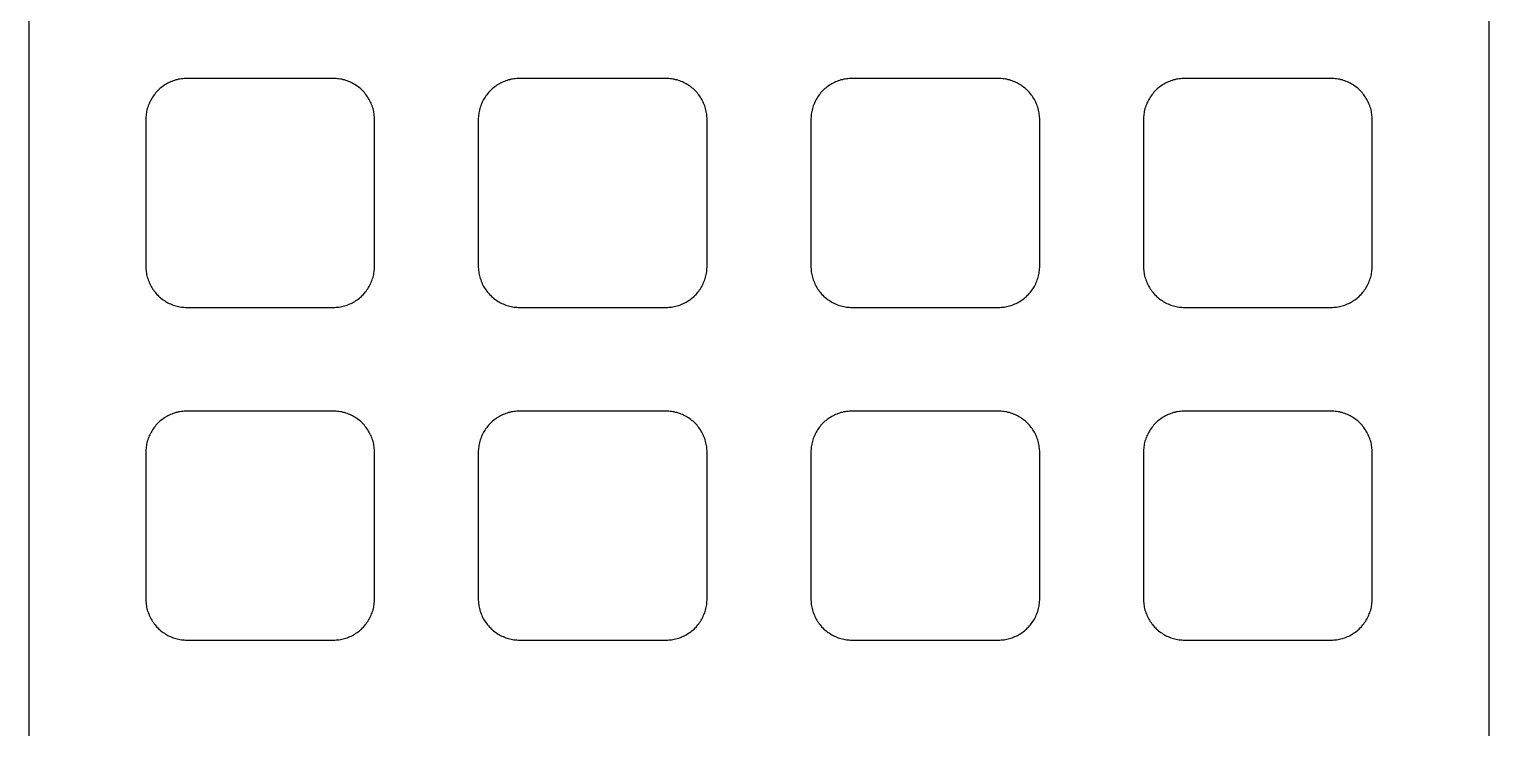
# Model space of a CAD drawing. Header units: millimetres. Extents: x -5 to 320, y -158 to 221.
# Drawn here: x -4.9 to 104.9, y 47.3 to 99.8 of the extents above; entities that cross this region are included whole.
import ezdxf

# ---------------------------------------------------------------- set-up
doc = ezdxf.new("R2010")
doc.units = ezdxf.units.MM
doc.header["$MEASUREMENT"] = 0
doc.layers.add('plot', color=12, linetype='Continuous', true_color=0xb80000)

msp = doc.modelspace()

# ---------------------------------------------------------------- linework, layer by layer
at = {"layer": 'plot'}
for points in [[(-4.86, -2), (-4.86, 168.5)], [(104.86, 168.5), (104.86, -2)], [(7, 96.1), (6.89, 96.1), (6.79, 96.09), (6.68, 96.08), (6.58, 96.07), (6.47, 96.05), (6.37, 96.04), (6.27, 96.01), (6.16, 95.99), (6.06, 95.95), (5.96, 95.92), (5.86, 95.88), (5.76, 95.84), (5.67, 95.8), (5.57, 95.75), (5.48, 95.7), (5.39, 95.65), (5.3, 95.59), (5.21, 95.53), (5.13, 95.47), (5.04, 95.4), (4.96, 95.34), (4.88, 95.27), (4.81, 95.19), (4.73, 95.12), (4.66, 95.04), (4.6, 94.96), (4.53, 94.87), (4.47, 94.79), (4.41, 94.7), (4.35, 94.61), (4.3, 94.52), (4.25, 94.43), (4.2, 94.33), (4.16, 94.24), (4.12, 94.14), (4.08, 94.04), (4.05, 93.94), (4.01, 93.84), (3.99, 93.73), (3.96, 93.63), (3.95, 93.53), (3.93, 93.42), (3.92, 93.32), (3.91, 93.21), (3.9, 93.11), (3.9, 93)], [(18, 96.1), (7, 96.1)], [(21.1, 93), (21.1, 93.11), (21.09, 93.21), (21.08, 93.32), (21.07, 93.42), (21.05, 93.53), (21.04, 93.63), (21.01, 93.73), (20.99, 93.84), (20.95, 93.94), (20.92, 94.04), (20.88, 94.14), (20.84, 94.24), (20.8, 94.33), (20.75, 94.43), (20.7, 94.52), (20.65, 94.61), (20.59, 94.7), (20.53, 94.79), (20.47, 94.87), (20.4, 94.96), (20.34, 95.04), (20.27, 95.12), (20.19, 95.19), (20.12, 95.27), (20.04, 95.34), (19.96, 95.4), (19.87, 95.47), (19.79, 95.53), (19.7, 95.59), (19.61, 95.65), (19.52, 95.7), (19.43, 95.75), (19.33, 95.8), (19.24, 95.84), (19.14, 95.88), (19.04, 95.92), (18.94, 95.95), (18.84, 95.99), (18.73, 96.01), (18.63, 96.04), (18.53, 96.05), (18.42, 96.07), (18.32, 96.08), (18.21, 96.09), (18.11, 96.1), (18, 96.1)], [(32, 96.1), (31.89, 96.1), (31.79, 96.09), (31.68, 96.08), (31.58, 96.07), (31.47, 96.05), (31.37, 96.04), (31.27, 96.01), (31.16, 95.99), (31.06, 95.95), (30.96, 95.92), (30.86, 95.88), (30.76, 95.84), (30.67, 95.8), (30.57, 95.75), (30.48, 95.7), (30.39, 95.65), (30.3, 95.59), (30.21, 95.53), (30.13, 95.47), (30.04, 95.4), (29.96, 95.34), (29.88, 95.27), (29.81, 95.19), (29.73, 95.12), (29.66, 95.04), (29.6, 94.96), (29.53, 94.87), (29.47, 94.79), (29.41, 94.7), (29.35, 94.61), (29.3, 94.52), (29.25, 94.43), (29.2, 94.33), (29.16, 94.24), (29.12, 94.14), (29.08, 94.04), (29.05, 93.94), (29.01, 93.84), (28.99, 93.73), (28.96, 93.63), (28.95, 93.53), (28.93, 93.42), (28.92, 93.32), (28.91, 93.21), (28.9, 93.11), (28.9, 93)], [(43, 96.1), (32, 96.1)], [(46.1, 93), (46.1, 93.11), (46.09, 93.21), (46.08, 93.32), (46.07, 93.42), (46.05, 93.53), (46.04, 93.63), (46.01, 93.73), (45.99, 93.84), (45.95, 93.94), (45.92, 94.04), (45.88, 94.14), (45.84, 94.24), (45.8, 94.33), (45.75, 94.43), (45.7, 94.52), (45.65, 94.61), (45.59, 94.7), (45.53, 94.79), (45.47, 94.87), (45.4, 94.96), (45.34, 95.04), (45.27, 95.12), (45.19, 95.19), (45.12, 95.27), (45.04, 95.34), (44.96, 95.4), (44.87, 95.47), (44.79, 95.53), (44.7, 95.59), (44.61, 95.65), (44.52, 95.7), (44.43, 95.75), (44.33, 95.8), (44.24, 95.84), (44.14, 95.88), (44.04, 95.92), (43.94, 95.95), (43.84, 95.99), (43.73, 96.01), (43.63, 96.04), (43.53, 96.05), (43.42, 96.07), (43.32, 96.08), (43.21, 96.09), (43.11, 96.1), (43, 96.1)], [(57, 96.1), (56.89, 96.1), (56.79, 96.09), (56.68, 96.08), (56.58, 96.07), (56.47, 96.05), (56.37, 96.04), (56.27, 96.01), (56.16, 95.99), (56.06, 95.95), (55.96, 95.92), (55.86, 95.88), (55.76, 95.84), (55.67, 95.8), (55.57, 95.75), (55.48, 95.7), (55.39, 95.65), (55.3, 95.59), (55.21, 95.53), (55.13, 95.47), (55.04, 95.4), (54.96, 95.34), (54.88, 95.27), (54.81, 95.19), (54.73, 95.12), (54.66, 95.04), (54.6, 94.96), (54.53, 94.87), (54.47, 94.79), (54.41, 94.7), (54.35, 94.61), (54.3, 94.52), (54.25, 94.43), (54.2, 94.33), (54.16, 94.24), (54.12, 94.14), (54.08, 94.04), (54.05, 93.94), (54.01, 93.84), (53.99, 93.73), (53.96, 93.63), (53.95, 93.53), (53.93, 93.42), (53.92, 93.32), (53.91, 93.21), (53.9, 93.11), (53.9, 93)], [(68, 96.1), (57, 96.1)], [(71.1, 93), (71.1, 93.11), (71.09, 93.21), (71.08, 93.32), (71.07, 93.42), (71.05, 93.53), (71.04, 93.63), (71.01, 93.73), (70.99, 93.84), (70.95, 93.94), (70.92, 94.04), (70.88, 94.14), (70.84, 94.24), (70.8, 94.33), (70.75, 94.43), (70.7, 94.52), (70.65, 94.61), (70.59, 94.7), (70.53, 94.79), (70.47, 94.87), (70.4, 94.96), (70.34, 95.04), (70.27, 95.12), (70.19, 95.19), (70.12, 95.27), (70.04, 95.34), (69.96, 95.4), (69.87, 95.47), (69.79, 95.53), (69.7, 95.59), (69.61, 95.65), (69.52, 95.7), (69.43, 95.75), (69.33, 95.8), (69.24, 95.84), (69.14, 95.88), (69.04, 95.92), (68.94, 95.95), (68.84, 95.99), (68.73, 96.01), (68.63, 96.04), (68.53, 96.05), (68.42, 96.07), (68.32, 96.08), (68.21, 96.09), (68.11, 96.1), (68, 96.1)], [(82, 96.1), (81.89, 96.1), (81.79, 96.09), (81.68, 96.08), (81.58, 96.07), (81.47, 96.05), (81.37, 96.04), (81.27, 96.01), (81.16, 95.99), (81.06, 95.95), (80.96, 95.92), (80.86, 95.88), (80.76, 95.84), (80.67, 95.8), (80.57, 95.75), (80.48, 95.7), (80.39, 95.65), (80.3, 95.59), (80.21, 95.53), (80.13, 95.47), (80.04, 95.4), (79.96, 95.34), (79.88, 95.27), (79.81, 95.19), (79.73, 95.12), (79.66, 95.04), (79.6, 94.96), (79.53, 94.87), (79.47, 94.79), (79.41, 94.7), (79.35, 94.61), (79.3, 94.52), (79.25, 94.43), (79.2, 94.33), (79.16, 94.24), (79.12, 94.14), (79.08, 94.04), (79.05, 93.94), (79.01, 93.84), (78.99, 93.73), (78.96, 93.63), (78.95, 93.53), (78.93, 93.42), (78.92, 93.32), (78.91, 93.21), (78.9, 93.11), (78.9, 93)], [(93, 96.1), (82, 96.1)], [(96.1, 93), (96.1, 93.11), (96.09, 93.21), (96.08, 93.32), (96.07, 93.42), (96.05, 93.53), (96.04, 93.63), (96.01, 93.73), (95.99, 93.84), (95.95, 93.94), (95.92, 94.04), (95.88, 94.14), (95.84, 94.24), (95.8, 94.33), (95.75, 94.43), (95.7, 94.52), (95.65, 94.61), (95.59, 94.7), (95.53, 94.79), (95.47, 94.87), (95.4, 94.96), (95.34, 95.04), (95.27, 95.12), (95.19, 95.19), (95.12, 95.27), (95.04, 95.34), (94.96, 95.4), (94.87, 95.47), (94.79, 95.53), (94.7, 95.59), (94.61, 95.65), (94.52, 95.7), (94.43, 95.75), (94.33, 95.8), (94.24, 95.84), (94.14, 95.88), (94.04, 95.92), (93.94, 95.95), (93.84, 95.99), (93.73, 96.01), (93.63, 96.04), (93.53, 96.05), (93.42, 96.07), (93.32, 96.08), (93.21, 96.09), (93.11, 96.1), (93, 96.1)], [(3.9, 93), (3.9, 82)], [(21.1, 82), (21.1, 93)], [(28.9, 93), (28.9, 82)], [(46.1, 82), (46.1, 93)], [(53.9, 93), (53.9, 82)], [(71.1, 82), (71.1, 93)], [(78.9, 93), (78.9, 82)], [(96.1, 82), (96.1, 93)], [(3.9, 82), (3.9, 81.89), (3.91, 81.79), (3.92, 81.68), (3.93, 81.58), (3.95, 81.47), (3.96, 81.37), (3.99, 81.27), (4.01, 81.16), (4.05, 81.06), (4.08, 80.96), (4.12, 80.86), (4.16, 80.76), (4.2, 80.67), (4.25, 80.57), (4.3, 80.48), (4.35, 80.39), (4.41, 80.3), (4.47, 80.21), (4.53, 80.13), (4.6, 80.04), (4.66, 79.96), (4.73, 79.88), (4.81, 79.81), (4.88, 79.73), (4.96, 79.66), (5.04, 79.6), (5.13, 79.53), (5.21, 79.47), (5.3, 79.41), (5.39, 79.35), (5.48, 79.3), (5.57, 79.25), (5.67, 79.2), (5.76, 79.16), (5.86, 79.12), (5.96, 79.08), (6.06, 79.05), (6.16, 79.01), (6.27, 78.99), (6.37, 78.96), (6.47, 78.95), (6.58, 78.93), (6.68, 78.92), (6.79, 78.91), (6.89, 78.9), (7, 78.9)], [(18, 78.9), (18.11, 78.9), (18.21, 78.91), (18.32, 78.92), (18.42, 78.93), (18.53, 78.95), (18.63, 78.96), (18.73, 78.99), (18.84, 79.01), (18.94, 79.05), (19.04, 79.08), (19.14, 79.12), (19.24, 79.16), (19.33, 79.2), (19.43, 79.25), (19.52, 79.3), (19.61, 79.35), (19.7, 79.41), (19.79, 79.47), (19.87, 79.53), (19.96, 79.6), (20.04, 79.66), (20.12, 79.73), (20.19, 79.81), (20.27, 79.88), (20.34, 79.96), (20.4, 80.04), (20.47, 80.13), (20.53, 80.21), (20.59, 80.3), (20.65, 80.39), (20.7, 80.48), (20.75, 80.57), (20.8, 80.67), (20.84, 80.76), (20.88, 80.86), (20.92, 80.96), (20.95, 81.06), (20.99, 81.16), (21.01, 81.27), (21.04, 81.37), (21.05, 81.47), (21.07, 81.58), (21.08, 81.68), (21.09, 81.79), (21.1, 81.89), (21.1, 82)], [(28.9, 82), (28.9, 81.89), (28.91, 81.79), (28.92, 81.68), (28.93, 81.58), (28.95, 81.47), (28.96, 81.37), (28.99, 81.27), (29.01, 81.16), (29.05, 81.06), (29.08, 80.96), (29.12, 80.86), (29.16, 80.76), (29.2, 80.67), (29.25, 80.57), (29.3, 80.48), (29.35, 80.39), (29.41, 80.3), (29.47, 80.21), (29.53, 80.13), (29.6, 80.04), (29.66, 79.96), (29.73, 79.88), (29.81, 79.81), (29.88, 79.73), (29.96, 79.66), (30.04, 79.6), (30.13, 79.53), (30.21, 79.47), (30.3, 79.41), (30.39, 79.35), (30.48, 79.3), (30.57, 79.25), (30.67, 79.2), (30.76, 79.16), (30.86, 79.12), (30.96, 79.08), (31.06, 79.05), (31.16, 79.01), (31.27, 78.99), (31.37, 78.96), (31.47, 78.95), (31.58, 78.93), (31.68, 78.92), (31.79, 78.91), (31.89, 78.9), (32, 78.9)], [(43, 78.9), (43.11, 78.9), (43.21, 78.91), (43.32, 78.92), (43.42, 78.93), (43.53, 78.95), (43.63, 78.96), (43.73, 78.99), (43.84, 79.01), (43.94, 79.05), (44.04, 79.08), (44.14, 79.12), (44.24, 79.16), (44.33, 79.2), (44.43, 79.25), (44.52, 79.3), (44.61, 79.35), (44.7, 79.41), (44.79, 79.47), (44.87, 79.53), (44.96, 79.6), (45.04, 79.66), (45.12, 79.73), (45.19, 79.81), (45.27, 79.88), (45.34, 79.96), (45.4, 80.04), (45.47, 80.13), (45.53, 80.21), (45.59, 80.3), (45.65, 80.39), (45.7, 80.48), (45.75, 80.57), (45.8, 80.67), (45.84, 80.76), (45.88, 80.86), (45.92, 80.96), (45.95, 81.06), (45.99, 81.16), (46.01, 81.27), (46.04, 81.37), (46.05, 81.47), (46.07, 81.58), (46.08, 81.68), (46.09, 81.79), (46.1, 81.89), (46.1, 82)], [(53.9, 82), (53.9, 81.89), (53.91, 81.79), (53.92, 81.68), (53.93, 81.58), (53.95, 81.47), (53.96, 81.37), (53.99, 81.27), (54.01, 81.16), (54.05, 81.06), (54.08, 80.96), (54.12, 80.86), (54.16, 80.76), (54.2, 80.67), (54.25, 80.57), (54.3, 80.48), (54.35, 80.39), (54.41, 80.3), (54.47, 80.21), (54.53, 80.13), (54.6, 80.04), (54.66, 79.96), (54.73, 79.88), (54.81, 79.81), (54.88, 79.73), (54.96, 79.66), (55.04, 79.6), (55.13, 79.53), (55.21, 79.47), (55.3, 79.41), (55.39, 79.35), (55.48, 79.3), (55.57, 79.25), (55.67, 79.2), (55.76, 79.16), (55.86, 79.12), (55.96, 79.08), (56.06, 79.05), (56.16, 79.01), (56.27, 78.99), (56.37, 78.96), (56.47, 78.95), (56.58, 78.93), (56.68, 78.92), (56.79, 78.91), (56.89, 78.9), (57, 78.9)], [(68, 78.9), (68.11, 78.9), (68.21, 78.91), (68.32, 78.92), (68.42, 78.93), (68.53, 78.95), (68.63, 78.96), (68.73, 78.99), (68.84, 79.01), (68.94, 79.05), (69.04, 79.08), (69.14, 79.12), (69.24, 79.16), (69.33, 79.2), (69.43, 79.25), (69.52, 79.3), (69.61, 79.35), (69.7, 79.41), (69.79, 79.47), (69.87, 79.53), (69.96, 79.6), (70.04, 79.66), (70.12, 79.73), (70.19, 79.81), (70.27, 79.88), (70.34, 79.96), (70.4, 80.04), (70.47, 80.13), (70.53, 80.21), (70.59, 80.3), (70.65, 80.39), (70.7, 80.48), (70.75, 80.57), (70.8, 80.67), (70.84, 80.76), (70.88, 80.86), (70.92, 80.96), (70.95, 81.06), (70.99, 81.16), (71.01, 81.27), (71.04, 81.37), (71.05, 81.47), (71.07, 81.58), (71.08, 81.68), (71.09, 81.79), (71.1, 81.89), (71.1, 82)], [(78.9, 82), (78.9, 81.89), (78.91, 81.79), (78.92, 81.68), (78.93, 81.58), (78.95, 81.47), (78.96, 81.37), (78.99, 81.27), (79.01, 81.16), (79.05, 81.06), (79.08, 80.96), (79.12, 80.86), (79.16, 80.76), (79.2, 80.67), (79.25, 80.57), (79.3, 80.48), (79.35, 80.39), (79.41, 80.3), (79.47, 80.21), (79.53, 80.13), (79.6, 80.04), (79.66, 79.96), (79.73, 79.88), (79.81, 79.81), (79.88, 79.73), (79.96, 79.66), (80.04, 79.6), (80.13, 79.53), (80.21, 79.47), (80.3, 79.41), (80.39, 79.35), (80.48, 79.3), (80.57, 79.25), (80.67, 79.2), (80.76, 79.16), (80.86, 79.12), (80.96, 79.08), (81.06, 79.05), (81.16, 79.01), (81.27, 78.99), (81.37, 78.96), (81.47, 78.95), (81.58, 78.93), (81.68, 78.92), (81.79, 78.91), (81.89, 78.9), (82, 78.9)], [(93, 78.9), (93.11, 78.9), (93.21, 78.91), (93.32, 78.92), (93.42, 78.93), (93.53, 78.95), (93.63, 78.96), (93.73, 78.99), (93.84, 79.01), (93.94, 79.05), (94.04, 79.08), (94.14, 79.12), (94.24, 79.16), (94.33, 79.2), (94.43, 79.25), (94.52, 79.3), (94.61, 79.35), (94.7, 79.41), (94.79, 79.47), (94.87, 79.53), (94.96, 79.6), (95.04, 79.66), (95.12, 79.73), (95.19, 79.81), (95.27, 79.88), (95.34, 79.96), (95.4, 80.04), (95.47, 80.13), (95.53, 80.21), (95.59, 80.3), (95.65, 80.39), (95.7, 80.48), (95.75, 80.57), (95.8, 80.67), (95.84, 80.76), (95.88, 80.86), (95.92, 80.96), (95.95, 81.06), (95.99, 81.16), (96.01, 81.27), (96.04, 81.37), (96.05, 81.47), (96.07, 81.58), (96.08, 81.68), (96.09, 81.79), (96.1, 81.89), (96.1, 82)], [(7, 78.9), (18, 78.9)], [(32, 78.9), (43, 78.9)], [(57, 78.9), (68, 78.9)], [(82, 78.9), (93, 78.9)], [(7, 71.1), (6.89, 71.1), (6.79, 71.09), (6.68, 71.08), (6.58, 71.07), (6.47, 71.05), (6.37, 71.04), (6.27, 71.01), (6.16, 70.99), (6.06, 70.95), (5.96, 70.92), (5.86, 70.88), (5.76, 70.84), (5.67, 70.8), (5.57, 70.75), (5.48, 70.7), (5.39, 70.65), (5.3, 70.59), (5.21, 70.53), (5.13, 70.47), (5.04, 70.4), (4.96, 70.34), (4.88, 70.27), (4.81, 70.19), (4.73, 70.12), (4.66, 70.04), (4.6, 69.96), (4.53, 69.87), (4.47, 69.79), (4.41, 69.7), (4.35, 69.61), (4.3, 69.52), (4.25, 69.43), (4.2, 69.33), (4.16, 69.24), (4.12, 69.14), (4.08, 69.04), (4.05, 68.94), (4.01, 68.84), (3.99, 68.73), (3.96, 68.63), (3.95, 68.53), (3.93, 68.42), (3.92, 68.32), (3.91, 68.21), (3.9, 68.11), (3.9, 68)], [(18, 71.1), (7, 71.1)], [(21.1, 68), (21.1, 68.11), (21.09, 68.21), (21.08, 68.32), (21.07, 68.42), (21.05, 68.53), (21.04, 68.63), (21.01, 68.73), (20.99, 68.84), (20.95, 68.94), (20.92, 69.04), (20.88, 69.14), (20.84, 69.24), (20.8, 69.33), (20.75, 69.43), (20.7, 69.52), (20.65, 69.61), (20.59, 69.7), (20.53, 69.79), (20.47, 69.87), (20.4, 69.96), (20.34, 70.04), (20.27, 70.12), (20.19, 70.19), (20.12, 70.27), (20.04, 70.34), (19.96, 70.4), (19.87, 70.47), (19.79, 70.53), (19.7, 70.59), (19.61, 70.65), (19.52, 70.7), (19.43, 70.75), (19.33, 70.8), (19.24, 70.84), (19.14, 70.88), (19.04, 70.92), (18.94, 70.95), (18.84, 70.99), (18.73, 71.01), (18.63, 71.04), (18.53, 71.05), (18.42, 71.07), (18.32, 71.08), (18.21, 71.09), (18.11, 71.1), (18, 71.1)], [(32, 71.1), (31.89, 71.1), (31.79, 71.09), (31.68, 71.08), (31.58, 71.07), (31.47, 71.05), (31.37, 71.04), (31.27, 71.01), (31.16, 70.99), (31.06, 70.95), (30.96, 70.92), (30.86, 70.88), (30.76, 70.84), (30.67, 70.8), (30.57, 70.75), (30.48, 70.7), (30.39, 70.65), (30.3, 70.59), (30.21, 70.53), (30.13, 70.47), (30.04, 70.4), (29.96, 70.34), (29.88, 70.27), (29.81, 70.19), (29.73, 70.12), (29.66, 70.04), (29.6, 69.96), (29.53, 69.87), (29.47, 69.79), (29.41, 69.7), (29.35, 69.61), (29.3, 69.52), (29.25, 69.43), (29.2, 69.33), (29.16, 69.24), (29.12, 69.14), (29.08, 69.04), (29.05, 68.94), (29.01, 68.84), (28.99, 68.73), (28.96, 68.63), (28.95, 68.53), (28.93, 68.42), (28.92, 68.32), (28.91, 68.21), (28.9, 68.11), (28.9, 68)], [(43, 71.1), (32, 71.1)], [(46.1, 68), (46.1, 68.11), (46.09, 68.21), (46.08, 68.32), (46.07, 68.42), (46.05, 68.53), (46.04, 68.63), (46.01, 68.73), (45.99, 68.84), (45.95, 68.94), (45.92, 69.04), (45.88, 69.14), (45.84, 69.24), (45.8, 69.33), (45.75, 69.43), (45.7, 69.52), (45.65, 69.61), (45.59, 69.7), (45.53, 69.79), (45.47, 69.87), (45.4, 69.96), (45.34, 70.04), (45.27, 70.12), (45.19, 70.19), (45.12, 70.27), (45.04, 70.34), (44.96, 70.4), (44.87, 70.47), (44.79, 70.53), (44.7, 70.59), (44.61, 70.65), (44.52, 70.7), (44.43, 70.75), (44.33, 70.8), (44.24, 70.84), (44.14, 70.88), (44.04, 70.92), (43.94, 70.95), (43.84, 70.99), (43.73, 71.01), (43.63, 71.04), (43.53, 71.05), (43.42, 71.07), (43.32, 71.08), (43.21, 71.09), (43.11, 71.1), (43, 71.1)], [(57, 71.1), (56.89, 71.1), (56.79, 71.09), (56.68, 71.08), (56.58, 71.07), (56.47, 71.05), (56.37, 71.04), (56.27, 71.01), (56.16, 70.99), (56.06, 70.95), (55.96, 70.92), (55.86, 70.88), (55.76, 70.84), (55.67, 70.8), (55.57, 70.75), (55.48, 70.7), (55.39, 70.65), (55.3, 70.59), (55.21, 70.53), (55.13, 70.47), (55.04, 70.4), (54.96, 70.34), (54.88, 70.27), (54.81, 70.19), (54.73, 70.12), (54.66, 70.04), (54.6, 69.96), (54.53, 69.87), (54.47, 69.79), (54.41, 69.7), (54.35, 69.61), (54.3, 69.52), (54.25, 69.43), (54.2, 69.33), (54.16, 69.24), (54.12, 69.14), (54.08, 69.04), (54.05, 68.94), (54.01, 68.84), (53.99, 68.73), (53.96, 68.63), (53.95, 68.53), (53.93, 68.42), (53.92, 68.32), (53.91, 68.21), (53.9, 68.11), (53.9, 68)], [(68, 71.1), (57, 71.1)], [(71.1, 68), (71.1, 68.11), (71.09, 68.21), (71.08, 68.32), (71.07, 68.42), (71.05, 68.53), (71.04, 68.63), (71.01, 68.73), (70.99, 68.84), (70.95, 68.94), (70.92, 69.04), (70.88, 69.14), (70.84, 69.24), (70.8, 69.33), (70.75, 69.43), (70.7, 69.52), (70.65, 69.61), (70.59, 69.7), (70.53, 69.79), (70.47, 69.87), (70.4, 69.96), (70.34, 70.04), (70.27, 70.12), (70.19, 70.19), (70.12, 70.27), (70.04, 70.34), (69.96, 70.4), (69.87, 70.47), (69.79, 70.53), (69.7, 70.59), (69.61, 70.65), (69.52, 70.7), (69.43, 70.75), (69.33, 70.8), (69.24, 70.84), (69.14, 70.88), (69.04, 70.92), (68.94, 70.95), (68.84, 70.99), (68.73, 71.01), (68.63, 71.04), (68.53, 71.05), (68.42, 71.07), (68.32, 71.08), (68.21, 71.09), (68.11, 71.1), (68, 71.1)], [(82, 71.1), (81.89, 71.1), (81.79, 71.09), (81.68, 71.08), (81.58, 71.07), (81.47, 71.05), (81.37, 71.04), (81.27, 71.01), (81.16, 70.99), (81.06, 70.95), (80.96, 70.92), (80.86, 70.88), (80.76, 70.84), (80.67, 70.8), (80.57, 70.75), (80.48, 70.7), (80.39, 70.65), (80.3, 70.59), (80.21, 70.53), (80.13, 70.47), (80.04, 70.4), (79.96, 70.34), (79.88, 70.27), (79.81, 70.19), (79.73, 70.12), (79.66, 70.04), (79.6, 69.96), (79.53, 69.87), (79.47, 69.79), (79.41, 69.7), (79.35, 69.61), (79.3, 69.52), (79.25, 69.43), (79.2, 69.33), (79.16, 69.24), (79.12, 69.14), (79.08, 69.04), (79.05, 68.94), (79.01, 68.84), (78.99, 68.73), (78.96, 68.63), (78.95, 68.53), (78.93, 68.42), (78.92, 68.32), (78.91, 68.21), (78.9, 68.11), (78.9, 68)], [(93, 71.1), (82, 71.1)], [(96.1, 68), (96.1, 68.11), (96.09, 68.21), (96.08, 68.32), (96.07, 68.42), (96.05, 68.53), (96.04, 68.63), (96.01, 68.73), (95.99, 68.84), (95.95, 68.94), (95.92, 69.04), (95.88, 69.14), (95.84, 69.24), (95.8, 69.33), (95.75, 69.43), (95.7, 69.52), (95.65, 69.61), (95.59, 69.7), (95.53, 69.79), (95.47, 69.87), (95.4, 69.96), (95.34, 70.04), (95.27, 70.12), (95.19, 70.19), (95.12, 70.27), (95.04, 70.34), (94.96, 70.4), (94.87, 70.47), (94.79, 70.53), (94.7, 70.59), (94.61, 70.65), (94.52, 70.7), (94.43, 70.75), (94.33, 70.8), (94.24, 70.84), (94.14, 70.88), (94.04, 70.92), (93.94, 70.95), (93.84, 70.99), (93.73, 71.01), (93.63, 71.04), (93.53, 71.05), (93.42, 71.07), (93.32, 71.08), (93.21, 71.09), (93.11, 71.1), (93, 71.1)], [(3.9, 68), (3.9, 57)], [(21.1, 57), (21.1, 68)], [(28.9, 68), (28.9, 57)], [(46.1, 57), (46.1, 68)], [(53.9, 68), (53.9, 57)], [(71.1, 57), (71.1, 68)], [(78.9, 68), (78.9, 57)], [(96.1, 57), (96.1, 68)], [(3.9, 57), (3.9, 56.89), (3.91, 56.79), (3.92, 56.68), (3.93, 56.58), (3.95, 56.47), (3.96, 56.37), (3.99, 56.27), (4.01, 56.16), (4.05, 56.06), (4.08, 55.96), (4.12, 55.86), (4.16, 55.76), (4.2, 55.67), (4.25, 55.57), (4.3, 55.48), (4.35, 55.39), (4.41, 55.3), (4.47, 55.21), (4.53, 55.13), (4.6, 55.04), (4.66, 54.96), (4.73, 54.88), (4.81, 54.81), (4.88, 54.73), (4.96, 54.66), (5.04, 54.6), (5.13, 54.53), (5.21, 54.47), (5.3, 54.41), (5.39, 54.35), (5.48, 54.3), (5.57, 54.25), (5.67, 54.2), (5.76, 54.16), (5.86, 54.12), (5.96, 54.08), (6.06, 54.05), (6.16, 54.01), (6.27, 53.99), (6.37, 53.96), (6.47, 53.95), (6.58, 53.93), (6.68, 53.92), (6.79, 53.91), (6.89, 53.9), (7, 53.9)], [(18, 53.9), (18.11, 53.9), (18.21, 53.91), (18.32, 53.92), (18.42, 53.93), (18.53, 53.95), (18.63, 53.96), (18.73, 53.99), (18.84, 54.01), (18.94, 54.05), (19.04, 54.08), (19.14, 54.12), (19.24, 54.16), (19.33, 54.2), (19.43, 54.25), (19.52, 54.3), (19.61, 54.35), (19.7, 54.41), (19.79, 54.47), (19.87, 54.53), (19.96, 54.6), (20.04, 54.66), (20.12, 54.73), (20.19, 54.81), (20.27, 54.88), (20.34, 54.96), (20.4, 55.04), (20.47, 55.13), (20.53, 55.21), (20.59, 55.3), (20.65, 55.39), (20.7, 55.48), (20.75, 55.57), (20.8, 55.67), (20.84, 55.76), (20.88, 55.86), (20.92, 55.96), (20.95, 56.06), (20.99, 56.16), (21.01, 56.27), (21.04, 56.37), (21.05, 56.47), (21.07, 56.58), (21.08, 56.68), (21.09, 56.79), (21.1, 56.89), (21.1, 57)], [(28.9, 57), (28.9, 56.89), (28.91, 56.79), (28.92, 56.68), (28.93, 56.58), (28.95, 56.47), (28.96, 56.37), (28.99, 56.27), (29.01, 56.16), (29.05, 56.06), (29.08, 55.96), (29.12, 55.86), (29.16, 55.76), (29.2, 55.67), (29.25, 55.57), (29.3, 55.48), (29.35, 55.39), (29.41, 55.3), (29.47, 55.21), (29.53, 55.13), (29.6, 55.04), (29.66, 54.96), (29.73, 54.88), (29.81, 54.81), (29.88, 54.73), (29.96, 54.66), (30.04, 54.6), (30.13, 54.53), (30.21, 54.47), (30.3, 54.41), (30.39, 54.35), (30.48, 54.3), (30.57, 54.25), (30.67, 54.2), (30.76, 54.16), (30.86, 54.12), (30.96, 54.08), (31.06, 54.05), (31.16, 54.01), (31.27, 53.99), (31.37, 53.96), (31.47, 53.95), (31.58, 53.93), (31.68, 53.92), (31.79, 53.91), (31.89, 53.9), (32, 53.9)], [(43, 53.9), (43.11, 53.9), (43.21, 53.91), (43.32, 53.92), (43.42, 53.93), (43.53, 53.95), (43.63, 53.96), (43.73, 53.99), (43.84, 54.01), (43.94, 54.05), (44.04, 54.08), (44.14, 54.12), (44.24, 54.16), (44.33, 54.2), (44.43, 54.25), (44.52, 54.3), (44.61, 54.35), (44.7, 54.41), (44.79, 54.47), (44.87, 54.53), (44.96, 54.6), (45.04, 54.66), (45.12, 54.73), (45.19, 54.81), (45.27, 54.88), (45.34, 54.96), (45.4, 55.04), (45.47, 55.13), (45.53, 55.21), (45.59, 55.3), (45.65, 55.39), (45.7, 55.48), (45.75, 55.57), (45.8, 55.67), (45.84, 55.76), (45.88, 55.86), (45.92, 55.96), (45.95, 56.06), (45.99, 56.16), (46.01, 56.27), (46.04, 56.37), (46.05, 56.47), (46.07, 56.58), (46.08, 56.68), (46.09, 56.79), (46.1, 56.89), (46.1, 57)], [(53.9, 57), (53.9, 56.89), (53.91, 56.79), (53.92, 56.68), (53.93, 56.58), (53.95, 56.47), (53.96, 56.37), (53.99, 56.27), (54.01, 56.16), (54.05, 56.06), (54.08, 55.96), (54.12, 55.86), (54.16, 55.76), (54.2, 55.67), (54.25, 55.57), (54.3, 55.48), (54.35, 55.39), (54.41, 55.3), (54.47, 55.21), (54.53, 55.13), (54.6, 55.04), (54.66, 54.96), (54.73, 54.88), (54.81, 54.81), (54.88, 54.73), (54.96, 54.66), (55.04, 54.6), (55.13, 54.53), (55.21, 54.47), (55.3, 54.41), (55.39, 54.35), (55.48, 54.3), (55.57, 54.25), (55.67, 54.2), (55.76, 54.16), (55.86, 54.12), (55.96, 54.08), (56.06, 54.05), (56.16, 54.01), (56.27, 53.99), (56.37, 53.96), (56.47, 53.95), (56.58, 53.93), (56.68, 53.92), (56.79, 53.91), (56.89, 53.9), (57, 53.9)], [(68, 53.9), (68.11, 53.9), (68.21, 53.91), (68.32, 53.92), (68.42, 53.93), (68.53, 53.95), (68.63, 53.96), (68.73, 53.99), (68.84, 54.01), (68.94, 54.05), (69.04, 54.08), (69.14, 54.12), (69.24, 54.16), (69.33, 54.2), (69.43, 54.25), (69.52, 54.3), (69.61, 54.35), (69.7, 54.41), (69.79, 54.47), (69.87, 54.53), (69.96, 54.6), (70.04, 54.66), (70.12, 54.73), (70.19, 54.81), (70.27, 54.88), (70.34, 54.96), (70.4, 55.04), (70.47, 55.13), (70.53, 55.21), (70.59, 55.3), (70.65, 55.39), (70.7, 55.48), (70.75, 55.57), (70.8, 55.67), (70.84, 55.76), (70.88, 55.86), (70.92, 55.96), (70.95, 56.06), (70.99, 56.16), (71.01, 56.27), (71.04, 56.37), (71.05, 56.47), (71.07, 56.58), (71.08, 56.68), (71.09, 56.79), (71.1, 56.89), (71.1, 57)], [(78.9, 57), (78.9, 56.89), (78.91, 56.79), (78.92, 56.68), (78.93, 56.58), (78.95, 56.47), (78.96, 56.37), (78.99, 56.27), (79.01, 56.16), (79.05, 56.06), (79.08, 55.96), (79.12, 55.86), (79.16, 55.76), (79.2, 55.67), (79.25, 55.57), (79.3, 55.48), (79.35, 55.39), (79.41, 55.3), (79.47, 55.21), (79.53, 55.13), (79.6, 55.04), (79.66, 54.96), (79.73, 54.88), (79.81, 54.81), (79.88, 54.73), (79.96, 54.66), (80.04, 54.6), (80.13, 54.53), (80.21, 54.47), (80.3, 54.41), (80.39, 54.35), (80.48, 54.3), (80.57, 54.25), (80.67, 54.2), (80.76, 54.16), (80.86, 54.12), (80.96, 54.08), (81.06, 54.05), (81.16, 54.01), (81.27, 53.99), (81.37, 53.96), (81.47, 53.95), (81.58, 53.93), (81.68, 53.92), (81.79, 53.91), (81.89, 53.9), (82, 53.9)], [(93, 53.9), (93.11, 53.9), (93.21, 53.91), (93.32, 53.92), (93.42, 53.93), (93.53, 53.95), (93.63, 53.96), (93.73, 53.99), (93.84, 54.01), (93.94, 54.05), (94.04, 54.08), (94.14, 54.12), (94.24, 54.16), (94.33, 54.2), (94.43, 54.25), (94.52, 54.3), (94.61, 54.35), (94.7, 54.41), (94.79, 54.47), (94.87, 54.53), (94.96, 54.6), (95.04, 54.66), (95.12, 54.73), (95.19, 54.81), (95.27, 54.88), (95.34, 54.96), (95.4, 55.04), (95.47, 55.13), (95.53, 55.21), (95.59, 55.3), (95.65, 55.39), (95.7, 55.48), (95.75, 55.57), (95.8, 55.67), (95.84, 55.76), (95.88, 55.86), (95.92, 55.96), (95.95, 56.06), (95.99, 56.16), (96.01, 56.27), (96.04, 56.37), (96.05, 56.47), (96.07, 56.58), (96.08, 56.68), (96.09, 56.79), (96.1, 56.89), (96.1, 57)], [(7, 53.9), (18, 53.9)], [(32, 53.9), (43, 53.9)], [(57, 53.9), (68, 53.9)], [(82, 53.9), (93, 53.9)]]:
    msp.add_lwpolyline(points, dxfattribs=at)

doc.saveas('drawing.dxf')
